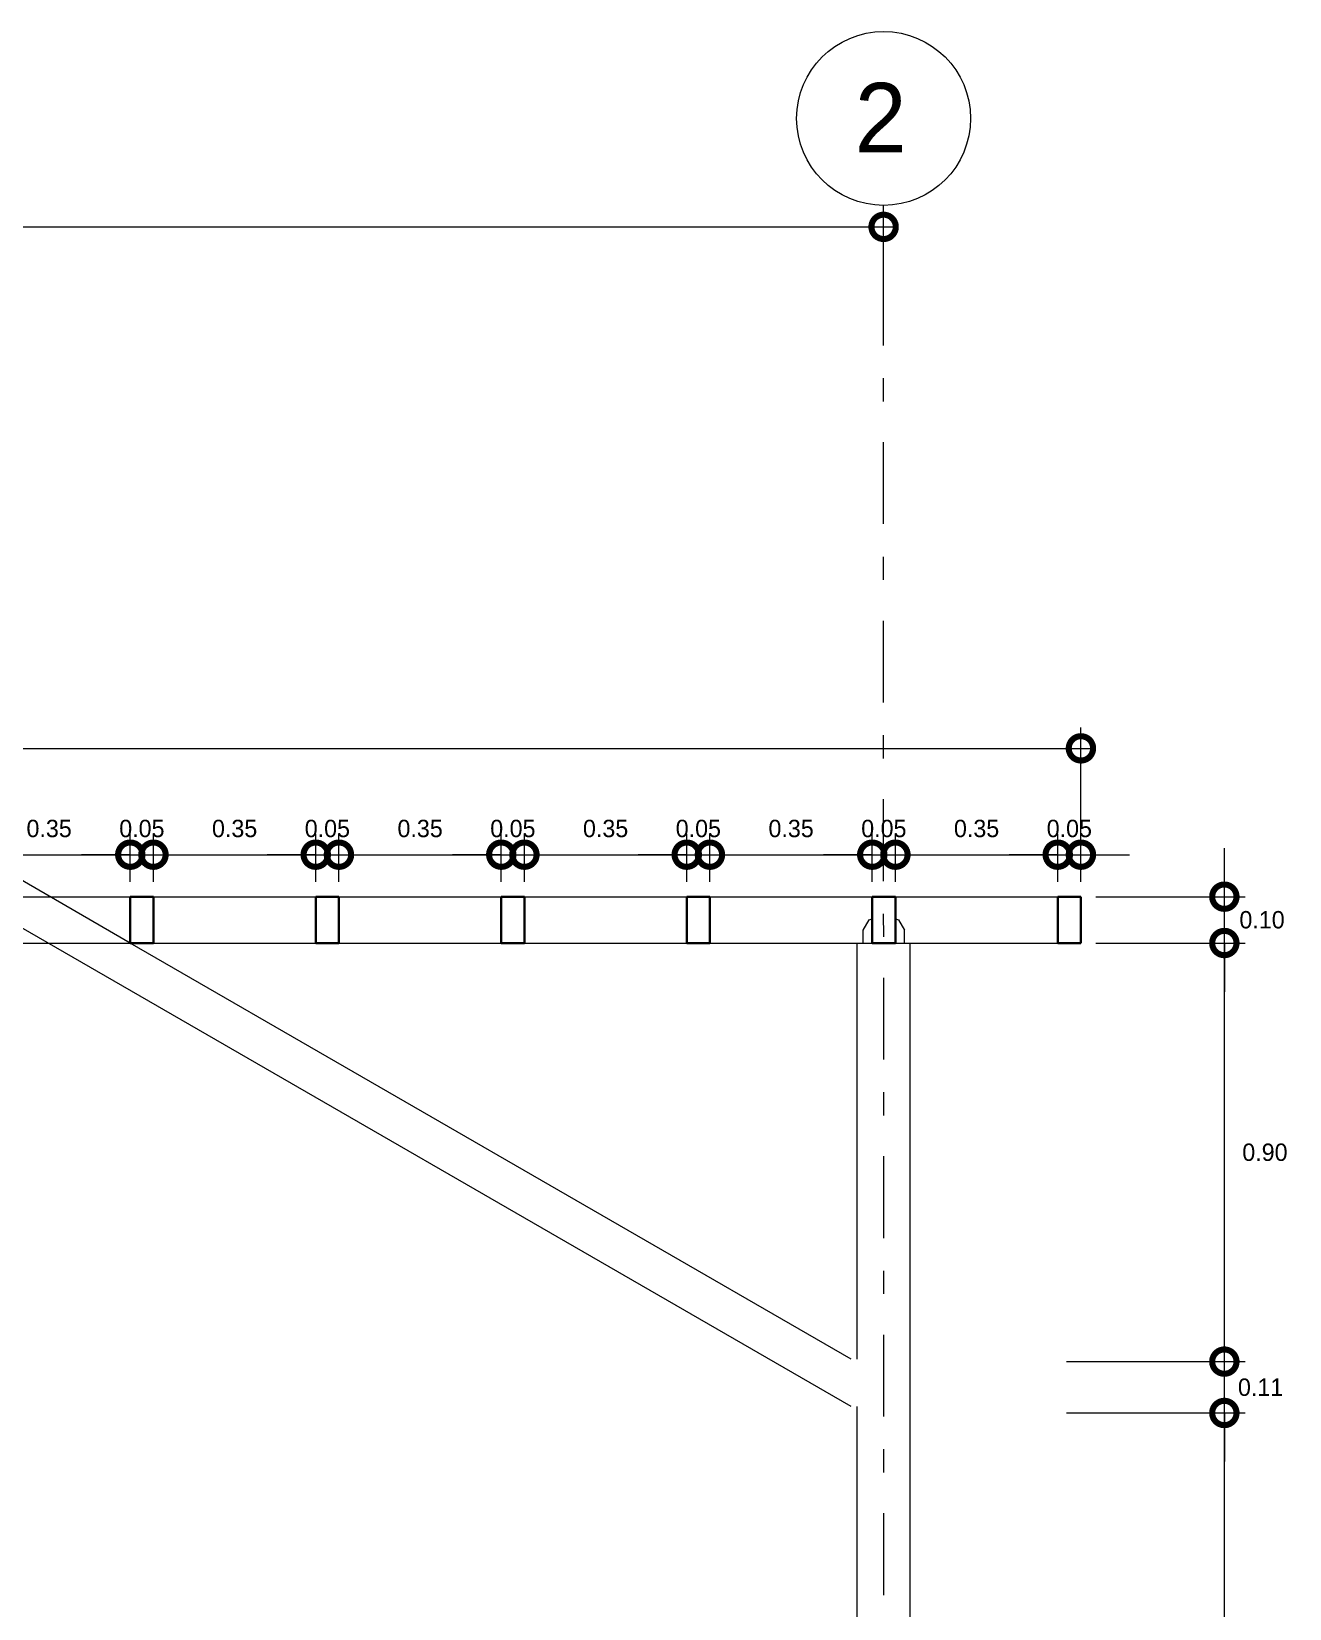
# Model space of a CAD drawing. Header units: metres. Extents: x -45.3 to -2.3, y -16.5 to 14.
# Drawn here: x -28.11 to -22.69, y -6.6 to 0.21 of the extents above; entities that cross this region are included whole.
import ezdxf

# ---------------------------------------------------------------- set-up
doc = ezdxf.new("R2010")
doc.units = ezdxf.units.M
doc.header["$MEASUREMENT"] = 0
doc.set_wipeout_variables(frame=1)
doc.linetypes.add('Punto & Raya', pattern=[0.335139, 0.176389, -0.088194, 0, -0.070556])
doc.linetypes.add('Wipeout_Contour', pattern=[1, 0, -1])
for name, color, linetype, lineweight in [('0_Pluma_Nº__1', 7, 'Continuous', 13), ('cotas', 7, 'Continuous', 5), ('EST _ Losas_Pluma_Nº__10', 132, 'Continuous', 15), ('EST _ Losas_Pluma_Nº__7', 7, 'Continuous', 35), ('INT _ Mobiliario_Pluma_Nº__90', 70, 'Continuous', 0)]:
    doc.layers.add(name, color=color, linetype=linetype, lineweight=lineweight)
doc.layers.add('EST _ Losas', color=7, linetype='Continuous')
doc.layers.add('Plancha', color=6, linetype='Continuous')
doc.layers.add('INT _ Mobiliario_Pluma_Nº__28', color=7, linetype='Continuous', lineweight=0, true_color=0x747474)
doc.styles.add('100', font='arial.ttf', dxfattribs={"height": 0.18})
doc.dimstyles.new('Copy of detalles menores', dxfattribs={"dimscale": 1.5, "dimtxt": 0.025, "dimasz": 0.07, "dimexe": 0.03, "dimexo": 0.0215, "dimgap": 0.025, "dimtad": 2, "dimtih": 1, "dimtoh": 1, "dimzin": 1, "dimdsep": 46, "dimtxsty": 'Standard', "dimblk": 'DOTSMALL', "dimcen": 0, "dimdle": 0.0175, "dimclrd": 10, "dimclre": 10, "dimclrt": 3, "dimazin": 0, "dimtfac": 1, "dimtix": 1, "dimtmove": 0, "dimatfit": 2, "dimldrblk": 'OBLIQUE', "dimfxl": 1, "dimlwd": 5, "dimlwe": 5, "dimarcsym": 0})

# ---------------------------------------------------------------- blocks, each defined once
blk = doc.blocks.new('_DOTSMALL')
at = {"color": 0, "linetype": 'ByBlock', "const_width": 0.5}
blk.add_lwpolyline([(-0.0625, 0, 1), (0.0625, 0, 1)], format="xyb", close=True, dxfattribs=at)
blk = doc.blocks.new('*D170')
at = {"layer": 'cotas', "color": 10, "lineweight": 5, "transparency": 16777216}
for p, q in [((-31.9768, -8.8478), (-31.9768, -8.7444)), ((-31.6268, -8.8478), (-31.6268, -8.7444)), ((-32.0031, -8.7894), (-31.6006, -8.7894))]:
    blk.add_line(p, q, dxfattribs=at)
at = {"layer": 'Defpoints', "color": 0, "transparency": 16777216}
for p in [(-31.6268, -8.7894), (-31.9768, -8.88), (-31.6268, -8.88)]:
    blk.add_point(p, dxfattribs=at)
at = {"layer": 'cotas', "color": 10, "lineweight": 5, "transparency": 16777216, "xscale": 0.105, "yscale": 0.105, "zscale": 0.105, "rotation": 180}
blk.add_blockref('_DOTSMALL', (-31.9768, -8.7894), dxfattribs=at)
at = {"layer": 'cotas', "color": 10, "lineweight": 5, "transparency": 16777216, "xscale": 0.105, "yscale": 0.105, "zscale": 0.105}
blk.add_blockref('_DOTSMALL', (-31.6268, -8.7894), dxfattribs=at)
at = {"layer": 'cotas', "color": 3, "transparency": 16777216, "insert": (-31.8018, -8.7331), "char_height": 0.0375, "attachment_point": 5}
blk.add_mtext('0.35', dxfattribs=at)
blk = doc.blocks.new('_Oblique')
at = {"color": 0, "linetype": 'ByBlock', "lineweight": -2}
blk.add_line((-0.5, -0.5), (0.5, 0.5), dxfattribs=at)
blk = doc.blocks.new('*D171')
at = {"layer": 'cotas', "color": 10, "lineweight": 5, "transparency": 16777216}
for p, q in [((-31.6268, -8.8478), (-31.6268, -8.7444)), ((-31.5768, -8.8478), (-31.5768, -8.7444)), ((-31.6268, -8.7894), (-31.7318, -8.7894)), ((-31.6268, -8.7894), (-31.5768, -8.7894)), ((-31.5768, -8.7894), (-31.4718, -8.7894))]:
    blk.add_line(p, q, dxfattribs=at)
at = {"layer": 'Defpoints', "color": 0, "transparency": 16777216}
for p in [(-31.5768, -8.7894), (-31.6268, -8.88), (-31.5768, -8.88)]:
    blk.add_point(p, dxfattribs=at)
at = {"layer": 'cotas', "color": 10, "lineweight": 5, "transparency": 16777216, "xscale": 0.105, "yscale": 0.105, "zscale": 0.105}
blk.add_blockref('_DOTSMALL', (-31.6268, -8.7894), dxfattribs=at)
at = {"layer": 'cotas', "color": 10, "lineweight": 5, "transparency": 16777216, "xscale": 0.105, "yscale": 0.105, "zscale": 0.105, "rotation": 180}
blk.add_blockref('_DOTSMALL', (-31.5768, -8.7894), dxfattribs=at)
at = {"layer": 'cotas', "color": 3, "transparency": 16777216, "insert": (-31.6018, -8.7331), "char_height": 0.0375, "attachment_point": 5}
blk.add_mtext('0.05', dxfattribs=at)
blk = doc.blocks.new('*D172')
at = {"layer": 'cotas', "color": 10, "lineweight": 5, "transparency": 16777216}
for p, q in [((-31.5768, -8.8478), (-31.5768, -8.7444)), ((-31.2268, -8.8478), (-31.2268, -8.7444)), ((-31.6031, -8.7894), (-31.2006, -8.7894))]:
    blk.add_line(p, q, dxfattribs=at)
at = {"layer": 'Defpoints', "color": 0, "transparency": 16777216}
for p in [(-31.2268, -8.7894), (-31.5768, -8.88), (-31.2268, -8.88)]:
    blk.add_point(p, dxfattribs=at)
at = {"layer": 'cotas', "color": 10, "lineweight": 5, "transparency": 16777216, "xscale": 0.105, "yscale": 0.105, "zscale": 0.105, "rotation": 180}
blk.add_blockref('_DOTSMALL', (-31.5768, -8.7894), dxfattribs=at)
at = {"layer": 'cotas', "color": 10, "lineweight": 5, "transparency": 16777216, "xscale": 0.105, "yscale": 0.105, "zscale": 0.105}
blk.add_blockref('_DOTSMALL', (-31.2268, -8.7894), dxfattribs=at)
at = {"layer": 'cotas', "color": 3, "transparency": 16777216, "insert": (-31.4018, -8.7331), "char_height": 0.0375, "attachment_point": 5}
blk.add_mtext('0.35', dxfattribs=at)
blk = doc.blocks.new('*D173')
at = {"layer": 'cotas', "color": 10, "lineweight": 5, "transparency": 16777216}
for p, q in [((-31.2268, -8.8478), (-31.2268, -8.7444)), ((-31.1768, -8.8478), (-31.1768, -8.7444)), ((-31.2268, -8.7894), (-31.3318, -8.7894)), ((-31.2268, -8.7894), (-31.1768, -8.7894)), ((-31.1768, -8.7894), (-31.0718, -8.7894))]:
    blk.add_line(p, q, dxfattribs=at)
at = {"layer": 'Defpoints', "color": 0, "transparency": 16777216}
for p in [(-31.1768, -8.7894), (-31.2268, -8.88), (-31.1768, -8.88)]:
    blk.add_point(p, dxfattribs=at)
at = {"layer": 'cotas', "color": 10, "lineweight": 5, "transparency": 16777216, "xscale": 0.105, "yscale": 0.105, "zscale": 0.105}
blk.add_blockref('_DOTSMALL', (-31.2268, -8.7894), dxfattribs=at)
at = {"layer": 'cotas', "color": 10, "lineweight": 5, "transparency": 16777216, "xscale": 0.105, "yscale": 0.105, "zscale": 0.105, "rotation": 180}
blk.add_blockref('_DOTSMALL', (-31.1768, -8.7894), dxfattribs=at)
at = {"layer": 'cotas', "color": 3, "transparency": 16777216, "insert": (-31.2018, -8.7331), "char_height": 0.0375, "attachment_point": 5}
blk.add_mtext('0.05', dxfattribs=at)
blk = doc.blocks.new('*D174')
at = {"layer": 'cotas', "color": 10, "lineweight": 5, "transparency": 16777216}
for p, q in [((-31.1768, -8.8478), (-31.1768, -8.7444)), ((-30.8268, -8.8478), (-30.8268, -8.7444)), ((-31.2031, -8.7894), (-30.8006, -8.7894))]:
    blk.add_line(p, q, dxfattribs=at)
at = {"layer": 'Defpoints', "color": 0, "transparency": 16777216}
for p in [(-30.8268, -8.7894), (-31.1768, -8.88), (-30.8268, -8.88)]:
    blk.add_point(p, dxfattribs=at)
at = {"layer": 'cotas', "color": 10, "lineweight": 5, "transparency": 16777216, "xscale": 0.105, "yscale": 0.105, "zscale": 0.105, "rotation": 180}
blk.add_blockref('_DOTSMALL', (-31.1768, -8.7894), dxfattribs=at)
at = {"layer": 'cotas', "color": 10, "lineweight": 5, "transparency": 16777216, "xscale": 0.105, "yscale": 0.105, "zscale": 0.105}
blk.add_blockref('_DOTSMALL', (-30.8268, -8.7894), dxfattribs=at)
at = {"layer": 'cotas', "color": 3, "transparency": 16777216, "insert": (-31.0018, -8.7331), "char_height": 0.0375, "attachment_point": 5}
blk.add_mtext('0.35', dxfattribs=at)
blk = doc.blocks.new('*D175')
at = {"layer": 'cotas', "color": 10, "lineweight": 5, "transparency": 16777216}
for p, q in [((-30.8268, -8.8478), (-30.8268, -8.7444)), ((-30.7768, -8.8478), (-30.7768, -8.7444)), ((-30.8268, -8.7894), (-30.9318, -8.7894)), ((-30.8268, -8.7894), (-30.7768, -8.7894)), ((-30.7768, -8.7894), (-30.6718, -8.7894))]:
    blk.add_line(p, q, dxfattribs=at)
at = {"layer": 'Defpoints', "color": 0, "transparency": 16777216}
for p in [(-30.7768, -8.7894), (-30.8268, -8.88), (-30.7768, -8.88)]:
    blk.add_point(p, dxfattribs=at)
at = {"layer": 'cotas', "color": 10, "lineweight": 5, "transparency": 16777216, "xscale": 0.105, "yscale": 0.105, "zscale": 0.105}
blk.add_blockref('_DOTSMALL', (-30.8268, -8.7894), dxfattribs=at)
at = {"layer": 'cotas', "color": 10, "lineweight": 5, "transparency": 16777216, "xscale": 0.105, "yscale": 0.105, "zscale": 0.105, "rotation": 180}
blk.add_blockref('_DOTSMALL', (-30.7768, -8.7894), dxfattribs=at)
at = {"layer": 'cotas', "color": 3, "transparency": 16777216, "insert": (-30.8018, -8.7331), "char_height": 0.0375, "attachment_point": 5}
blk.add_mtext('0.05', dxfattribs=at)
blk = doc.blocks.new('*D176')
at = {"layer": 'cotas', "color": 10, "lineweight": 5, "transparency": 16777216}
for p, q in [((-30.7768, -8.8478), (-30.7768, -8.7444)), ((-30.4268, -8.8478), (-30.4268, -8.7444)), ((-30.8031, -8.7894), (-30.4006, -8.7894))]:
    blk.add_line(p, q, dxfattribs=at)
at = {"layer": 'Defpoints', "color": 0, "transparency": 16777216}
for p in [(-30.4268, -8.7894), (-30.7768, -8.88), (-30.4268, -8.88)]:
    blk.add_point(p, dxfattribs=at)
at = {"layer": 'cotas', "color": 10, "lineweight": 5, "transparency": 16777216, "xscale": 0.105, "yscale": 0.105, "zscale": 0.105, "rotation": 180}
blk.add_blockref('_DOTSMALL', (-30.7768, -8.7894), dxfattribs=at)
at = {"layer": 'cotas', "color": 10, "lineweight": 5, "transparency": 16777216, "xscale": 0.105, "yscale": 0.105, "zscale": 0.105}
blk.add_blockref('_DOTSMALL', (-30.4268, -8.7894), dxfattribs=at)
at = {"layer": 'cotas', "color": 3, "transparency": 16777216, "insert": (-30.6018, -8.7331), "char_height": 0.0375, "attachment_point": 5}
blk.add_mtext('0.35', dxfattribs=at)
blk = doc.blocks.new('*D177')
at = {"layer": 'cotas', "color": 10, "lineweight": 5, "transparency": 16777216}
for p, q in [((-30.4268, -8.8478), (-30.4268, -8.7444)), ((-30.3768, -8.8478), (-30.3768, -8.7444)), ((-30.4268, -8.7894), (-30.5318, -8.7894)), ((-30.4268, -8.7894), (-30.3768, -8.7894)), ((-30.3768, -8.7894), (-30.2718, -8.7894))]:
    blk.add_line(p, q, dxfattribs=at)
at = {"layer": 'Defpoints', "color": 0, "transparency": 16777216}
for p in [(-30.3768, -8.7894), (-30.4268, -8.88), (-30.3768, -8.88)]:
    blk.add_point(p, dxfattribs=at)
at = {"layer": 'cotas', "color": 10, "lineweight": 5, "transparency": 16777216, "xscale": 0.105, "yscale": 0.105, "zscale": 0.105}
blk.add_blockref('_DOTSMALL', (-30.4268, -8.7894), dxfattribs=at)
at = {"layer": 'cotas', "color": 10, "lineweight": 5, "transparency": 16777216, "xscale": 0.105, "yscale": 0.105, "zscale": 0.105, "rotation": 180}
blk.add_blockref('_DOTSMALL', (-30.3768, -8.7894), dxfattribs=at)
at = {"layer": 'cotas', "color": 3, "transparency": 16777216, "insert": (-30.4018, -8.7331), "char_height": 0.0375, "attachment_point": 5}
blk.add_mtext('0.05', dxfattribs=at)
blk = doc.blocks.new('*D178')
at = {"layer": 'cotas', "color": 10, "lineweight": 5, "transparency": 16777216}
for p, q in [((-30.3768, -8.8478), (-30.3768, -8.7444)), ((-30.0268, -8.8478), (-30.0268, -8.7444)), ((-30.4031, -8.7894), (-30.0006, -8.7894))]:
    blk.add_line(p, q, dxfattribs=at)
at = {"layer": 'Defpoints', "color": 0, "transparency": 16777216}
for p in [(-30.0268, -8.7894), (-30.3768, -8.88), (-30.0268, -8.88)]:
    blk.add_point(p, dxfattribs=at)
at = {"layer": 'cotas', "color": 10, "lineweight": 5, "transparency": 16777216, "xscale": 0.105, "yscale": 0.105, "zscale": 0.105, "rotation": 180}
blk.add_blockref('_DOTSMALL', (-30.3768, -8.7894), dxfattribs=at)
at = {"layer": 'cotas', "color": 10, "lineweight": 5, "transparency": 16777216, "xscale": 0.105, "yscale": 0.105, "zscale": 0.105}
blk.add_blockref('_DOTSMALL', (-30.0268, -8.7894), dxfattribs=at)
at = {"layer": 'cotas', "color": 3, "transparency": 16777216, "insert": (-30.2018, -8.7331), "char_height": 0.0375, "attachment_point": 5}
blk.add_mtext('0.35', dxfattribs=at)
blk = doc.blocks.new('*D179')
at = {"layer": 'cotas', "color": 10, "lineweight": 5, "transparency": 16777216}
for p, q in [((-30.0268, -8.8478), (-30.0268, -8.7444)), ((-29.9768, -8.8478), (-29.9768, -8.7444)), ((-30.0268, -8.7894), (-30.1318, -8.7894)), ((-30.0268, -8.7894), (-29.9768, -8.7894)), ((-29.9768, -8.7894), (-29.8718, -8.7894))]:
    blk.add_line(p, q, dxfattribs=at)
at = {"layer": 'Defpoints', "color": 0, "transparency": 16777216}
for p in [(-29.9768, -8.7894), (-30.0268, -8.88), (-29.9768, -8.88)]:
    blk.add_point(p, dxfattribs=at)
at = {"layer": 'cotas', "color": 10, "lineweight": 5, "transparency": 16777216, "xscale": 0.105, "yscale": 0.105, "zscale": 0.105}
blk.add_blockref('_DOTSMALL', (-30.0268, -8.7894), dxfattribs=at)
at = {"layer": 'cotas', "color": 10, "lineweight": 5, "transparency": 16777216, "xscale": 0.105, "yscale": 0.105, "zscale": 0.105, "rotation": 180}
blk.add_blockref('_DOTSMALL', (-29.9768, -8.7894), dxfattribs=at)
at = {"layer": 'cotas', "color": 3, "transparency": 16777216, "insert": (-30.0018, -8.7331), "char_height": 0.0375, "attachment_point": 5}
blk.add_mtext('0.05', dxfattribs=at)
blk = doc.blocks.new('*D180')
at = {"layer": 'cotas', "color": 10, "lineweight": 5, "transparency": 16777216}
for p, q in [((-29.9768, -8.8478), (-29.9768, -8.7444)), ((-29.6268, -8.8478), (-29.6268, -8.7444)), ((-30.0031, -8.7894), (-29.6006, -8.7894))]:
    blk.add_line(p, q, dxfattribs=at)
at = {"layer": 'Defpoints', "color": 0, "transparency": 16777216}
for p in [(-29.6268, -8.7894), (-29.9768, -8.88), (-29.6268, -8.88)]:
    blk.add_point(p, dxfattribs=at)
at = {"layer": 'cotas', "color": 10, "lineweight": 5, "transparency": 16777216, "xscale": 0.105, "yscale": 0.105, "zscale": 0.105, "rotation": 180}
blk.add_blockref('_DOTSMALL', (-29.9768, -8.7894), dxfattribs=at)
at = {"layer": 'cotas', "color": 10, "lineweight": 5, "transparency": 16777216, "xscale": 0.105, "yscale": 0.105, "zscale": 0.105}
blk.add_blockref('_DOTSMALL', (-29.6268, -8.7894), dxfattribs=at)
at = {"layer": 'cotas', "color": 3, "transparency": 16777216, "insert": (-29.8018, -8.7331), "char_height": 0.0375, "attachment_point": 5}
blk.add_mtext('0.35', dxfattribs=at)
blk = doc.blocks.new('*D181')
at = {"layer": 'cotas', "color": 10, "lineweight": 5, "transparency": 16777216}
for p, q in [((-29.6268, -8.8478), (-29.6268, -8.7444)), ((-29.5768, -8.8478), (-29.5768, -8.7444)), ((-29.6268, -8.7894), (-29.7318, -8.7894)), ((-29.6268, -8.7894), (-29.5768, -8.7894)), ((-29.5768, -8.7894), (-29.4718, -8.7894))]:
    blk.add_line(p, q, dxfattribs=at)
at = {"layer": 'Defpoints', "color": 0, "transparency": 16777216}
for p in [(-29.5768, -8.7894), (-29.6268, -8.88), (-29.5768, -8.88)]:
    blk.add_point(p, dxfattribs=at)
at = {"layer": 'cotas', "color": 10, "lineweight": 5, "transparency": 16777216, "xscale": 0.105, "yscale": 0.105, "zscale": 0.105}
blk.add_blockref('_DOTSMALL', (-29.6268, -8.7894), dxfattribs=at)
at = {"layer": 'cotas', "color": 10, "lineweight": 5, "transparency": 16777216, "xscale": 0.105, "yscale": 0.105, "zscale": 0.105, "rotation": 180}
blk.add_blockref('_DOTSMALL', (-29.5768, -8.7894), dxfattribs=at)
at = {"layer": 'cotas', "color": 3, "transparency": 16777216, "insert": (-29.6018, -8.7331), "char_height": 0.0375, "attachment_point": 5}
blk.add_mtext('0.05', dxfattribs=at)
blk = doc.blocks.new('*D182')
at = {"layer": 'cotas', "color": 10, "lineweight": 5, "transparency": 16777216}
for p, q in [((-37.6268, -8.8478), (-37.6268, -8.515)), ((-29.5768, -8.8478), (-29.5768, -8.515)), ((-37.6531, -8.56), (-29.5506, -8.56))]:
    blk.add_line(p, q, dxfattribs=at)
at = {"layer": 'Defpoints', "color": 0, "transparency": 16777216}
for p in [(-29.5768, -8.56), (-37.6268, -8.88), (-29.5768, -8.88)]:
    blk.add_point(p, dxfattribs=at)
at = {"layer": 'cotas', "color": 10, "lineweight": 5, "transparency": 16777216, "xscale": 0.105, "yscale": 0.105, "zscale": 0.105, "rotation": 180}
blk.add_blockref('_DOTSMALL', (-37.6268, -8.56), dxfattribs=at)
at = {"layer": 'cotas', "color": 10, "lineweight": 5, "transparency": 16777216, "xscale": 0.105, "yscale": 0.105, "zscale": 0.105}
blk.add_blockref('_DOTSMALL', (-29.5768, -8.56), dxfattribs=at)
at = {"layer": 'cotas', "color": 3, "transparency": 16777216, "insert": (-33.6018, -8.5037), "char_height": 0.0375, "attachment_point": 5}
blk.add_mtext('8.05', dxfattribs=at)
blk = doc.blocks.new('*D189')
at = {"layer": 'cotas', "color": 10, "lineweight": 5, "transparency": 16777216}
for p, q in [((-29.2675, -12.5965), (-29.2675, -9.9677)), ((-29.6079, -9.9939), (-29.2225, -9.9939)), ((-29.5401, -12.5702), (-29.2225, -12.5702))]:
    blk.add_line(p, q, dxfattribs=at)
at = {"layer": 'Defpoints', "color": 0, "transparency": 16777216}
for p in [(-29.6402, -9.9939), (-29.2675, -9.9939), (-29.5723, -12.5702)]:
    blk.add_point(p, dxfattribs=at)
at = {"layer": 'cotas', "color": 10, "lineweight": 5, "transparency": 16777216, "xscale": 0.105, "yscale": 0.105, "zscale": 0.105}
for p, rotation in [((-29.2675, -9.9939), 90), ((-29.2675, -12.5702), 270)]:
    blk.add_blockref('_DOTSMALL', p, dxfattribs=dict(at, rotation=rotation))
at = {"layer": 'cotas', "color": 3, "transparency": 16777216, "insert": (-29.1737, -11.2821), "char_height": 0.0375, "attachment_point": 5}
blk.add_mtext('2.58', dxfattribs=at)
blk = doc.blocks.new('*D190')
at = {"layer": 'cotas', "color": 10, "lineweight": 5, "transparency": 16777216}
for p, q in [((-29.2675, -9.8831), (-29.2675, -9.7781)), ((-29.6079, -9.8831), (-29.2225, -9.8831)), ((-29.2675, -9.9939), (-29.2675, -9.8831)), ((-29.6079, -9.9939), (-29.2225, -9.9939)), ((-29.2675, -9.9939), (-29.2675, -10.0989))]:
    blk.add_line(p, q, dxfattribs=at)
at = {"layer": 'Defpoints', "color": 0, "transparency": 16777216}
for p in [(-29.6402, -9.8831), (-29.2675, -9.8831), (-29.6402, -9.9939)]:
    blk.add_point(p, dxfattribs=at)
at = {"layer": 'cotas', "color": 10, "lineweight": 5, "transparency": 16777216, "xscale": 0.105, "yscale": 0.105, "zscale": 0.105}
for p, rotation in [((-29.2675, -9.8831), 270), ((-29.2675, -9.9939), 90)]:
    blk.add_blockref('_DOTSMALL', p, dxfattribs=dict(at, rotation=rotation))
at = {"layer": 'cotas', "color": 3, "transparency": 16777216, "insert": (-29.1894, -9.9385), "char_height": 0.0375, "attachment_point": 5}
blk.add_mtext('0.11', dxfattribs=at)
blk = doc.blocks.new('*D191')
at = {"layer": 'cotas', "color": 10, "lineweight": 5, "transparency": 16777216}
for p, q in [((-29.5446, -8.98), (-29.2225, -8.98)), ((-29.2675, -9.9093), (-29.2675, -8.9538)), ((-29.6079, -9.8831), (-29.2225, -9.8831))]:
    blk.add_line(p, q, dxfattribs=at)
at = {"layer": 'Defpoints', "color": 0, "transparency": 16777216}
for p in [(-29.5768, -8.98), (-29.2675, -8.98), (-29.6402, -9.8831)]:
    blk.add_point(p, dxfattribs=at)
at = {"layer": 'cotas', "color": 10, "lineweight": 5, "transparency": 16777216, "xscale": 0.105, "yscale": 0.105, "zscale": 0.105}
for p, rotation in [((-29.2675, -8.98), 90), ((-29.2675, -9.8831), 270)]:
    blk.add_blockref('_DOTSMALL', p, dxfattribs=dict(at, rotation=rotation))
at = {"layer": 'cotas', "color": 3, "transparency": 16777216, "insert": (-29.18, -9.4316), "char_height": 0.0375, "attachment_point": 5}
blk.add_mtext('0.90', dxfattribs=at)
blk = doc.blocks.new('*D192')
at = {"layer": 'cotas', "color": 10, "lineweight": 5, "transparency": 16777216}
for p, q in [((-29.2675, -8.88), (-29.2675, -8.775)), ((-29.5446, -8.88), (-29.2225, -8.88)), ((-29.2675, -8.98), (-29.2675, -8.88)), ((-29.5446, -8.98), (-29.2225, -8.98)), ((-29.2675, -8.98), (-29.2675, -9.085))]:
    blk.add_line(p, q, dxfattribs=at)
at = {"layer": 'Defpoints', "color": 0, "transparency": 16777216}
for p in [(-29.5768, -8.88), (-29.2675, -8.88), (-29.5768, -8.98)]:
    blk.add_point(p, dxfattribs=at)
at = {"layer": 'cotas', "color": 10, "lineweight": 5, "transparency": 16777216, "xscale": 0.105, "yscale": 0.105, "zscale": 0.105}
for p, rotation in [((-29.2675, -8.88), 270), ((-29.2675, -8.98), 90)]:
    blk.add_blockref('_DOTSMALL', p, dxfattribs=dict(at, rotation=rotation))
at = {"layer": 'cotas', "color": 3, "transparency": 16777216, "insert": (-29.1862, -8.93), "char_height": 0.0375, "attachment_point": 5}
blk.add_mtext('0.10', dxfattribs=at)
blk = doc.blocks.new('*D193')
at = {"layer": 'cotas', "color": 10, "lineweight": 5, "transparency": 16777216}
for p, q in [((-37.2023, -7.6443), (-37.2023, -7.3905)), ((-30.0023, -7.6438), (-30.0023, -7.3899)), ((-37.2285, -7.4355), (-29.976, -7.4349))]:
    blk.add_line(p, q, dxfattribs=at)
at = {"layer": 'Defpoints', "color": 0, "transparency": 16777216}
for p in [(-30.0023, -7.4349), (-37.2023, -7.6765), (-30.0023, -7.676)]:
    blk.add_point(p, dxfattribs=at)
at = {"layer": 'cotas', "color": 10, "lineweight": 5, "transparency": 16777216, "xscale": 0.105, "yscale": 0.105, "zscale": 0.105}
for p, rotation in [((-37.2023, -7.4355), 180.0041175390452), ((-30.0023, -7.4349), 0.004117539045159716)]:
    blk.add_blockref('_DOTSMALL', p, dxfattribs=dict(at, rotation=rotation))
at = {"layer": 'cotas', "color": 3, "transparency": 16777216, "insert": (-33.6023, -7.3789), "char_height": 0.0375, "attachment_point": 5}
blk.add_mtext('7.20', dxfattribs=at)
blk = doc.blocks.new('A$C82044ca7')
at = {"layer": 'EST _ Losas_Pluma_Nº__10', "linetype": 'Continuous', "lineweight": 15}
blk.add_line((6.5349, 4.973), (6.7117, 4.973), dxfattribs=at)
at = {"layer": 'INT _ Mobiliario_Pluma_Nº__28', "color": 8, "linetype": 'Continuous', "lineweight": 0, "true_color": 0x747474}
for p, q in [((8.4527, 4.873), (8.4562, 4.873)), ((8.4527, 3.9754), (8.4527, 4.873)), ((8.4562, 4.873), (8.4661, 4.873)), ((8.5536, 4.873), (8.5636, 4.873)), ((8.5636, 4.873), (8.567, 4.873)), ((8.567, 1.2929), (8.567, 4.873)), ((8.4527, 1.2929), (8.4527, 3.8728))]:
    blk.add_line(p, q, dxfattribs=at)
at = {"layer": 'INT _ Mobiliario_Pluma_Nº__90', "linetype": 'Continuous', "lineweight": 0}
for p, q in [((8.4654, 4.873), (8.4654, 4.9009)), ((8.5543, 4.873), (8.5543, 4.9009))]:
    blk.add_line(p, q, dxfattribs=at)
at = {"layer": 'Plancha', "color": 6, "lineweight": 0}
blk.add_circle((8.5094, 6.652), 0.1875, dxfattribs=at)
at = {"color": 244, "insert": (8.4473, 6.5787), "char_height": 0.15, "attachment_point": 7, "style": '100'}
blk.add_mtext('\\A1;{\\fCentury Gothic|b0|i0|c0|p34;2\\fArial|b0|i0|c238|p34; }', dxfattribs=at)
at = {"layer": 'cotas'}
dim = blk.add_aligned_dim(p1=(1.3094, 6.1765), p2=(8.5094, 6.177), distance=0.2411, dimstyle='Copy of detalles menores', dxfattribs=at)
dim.commit()
dim.dimension.update_dxf_attribs({"geometry": '*D193', "text_midpoint": (4.9094, 6.4741), "insert": (38.5117, 13.853)})
for base, p1, p2, picture, middle in [((9.2442, 3.9699), (8.8715, 3.8591), (8.8715, 3.9699), '*D190', (9.3223, 3.9145)), ((9.2442, 3.8591), (8.9393, 1.2828), (8.8715, 3.8591), '*D189', (9.3379, 2.571))]:
    dim = blk.add_linear_dim(base=base, p1=p1, p2=p2, angle=270, dimstyle='Copy of detalles menores', dxfattribs=at)
    dim.commit()
    dim.dimension.update_dxf_attribs({"geometry": picture, "text_midpoint": middle, "insert": (38.5117, 13.853)})
at = {"color": 254, "linetype": 'Wipeout_Contour', "lineweight": 0, "ltscale": 115.201481}
blk.add_wipeout([(6.9349, 4.873), (6.9349, 4.973), (6.8849, 4.973), (6.8849, 4.873)], dxfattribs=at).dxf.layer = 'EST _ Losas'
at = {"color": 254, "linetype": 'Wipeout_Contour', "lineweight": 0, "ltscale": 113.643848}
blk.add_wipeout([(7.3349, 4.873), (7.3349, 4.973), (7.2849, 4.973), (7.2849, 4.873)], dxfattribs=at).dxf.layer = 'EST _ Losas'
at = {"color": 254, "linetype": 'Wipeout_Contour', "lineweight": 0, "ltscale": 112.087407}
blk.add_wipeout([(7.7349, 4.873), (7.7349, 4.973), (7.6849, 4.973), (7.6849, 4.873)], dxfattribs=at).dxf.layer = 'EST _ Losas'
at = {"color": 254, "linetype": 'Wipeout_Contour', "lineweight": 0, "ltscale": 110.53221}
blk.add_wipeout([(8.1349, 4.873), (8.1349, 4.973), (8.0849, 4.973), (8.0849, 4.873)], dxfattribs=at).dxf.layer = 'EST _ Losas'
at = {"color": 254, "linetype": 'Wipeout_Contour', "lineweight": 0, "ltscale": 108.97831}
blk.add_wipeout([(8.5349, 4.873), (8.5349, 4.973), (8.4849, 4.973), (8.4849, 4.873)], dxfattribs=at).dxf.layer = 'EST _ Losas'
at = {"color": 254, "linetype": 'Wipeout_Contour', "lineweight": 0, "ltscale": 107.425763}
blk.add_wipeout([(8.9349, 4.873), (8.9349, 4.973), (8.8849, 4.973), (8.8849, 4.873)], dxfattribs=at).dxf.layer = 'EST _ Losas'
at = {"layer": '0_Pluma_Nº__1', "color": 251, "linetype": 'Punto & Raya', "true_color": 0x626364}
blk.add_line((8.5099, 0), (8.5094, 6.4645), dxfattribs=at)
at = {"layer": 'EST _ Losas_Pluma_Nº__10', "linetype": 'Continuous', "lineweight": 15}
for p, q in [((6.7042, 4.973), (6.8849, 4.973)), ((6.9349, 4.973), (7.2849, 4.973)), ((7.3349, 4.973), (7.6849, 4.973)), ((7.7349, 4.973), (8.0849, 4.973)), ((8.1349, 4.973), (8.4849, 4.973)), ((8.5349, 4.973), (8.8849, 4.973)), ((6.5349, 4.873), (6.8849, 4.873)), ((6.8774, 4.873), (6.8849, 4.873)), ((6.9349, 4.873), (7.2849, 4.873)), ((7.3349, 4.873), (7.6849, 4.873)), ((7.7349, 4.873), (8.0849, 4.873)), ((8.1349, 4.873), (8.4527, 4.873)), ((8.567, 4.873), (8.8849, 4.873))]:
    blk.add_line(p, q, dxfattribs=at)
at = {"layer": 'EST _ Losas_Pluma_Nº__7', "color": 7, "linetype": 'Continuous', "lineweight": 35}
for p, q in [((6.8849, 4.973), (6.8849, 4.873)), ((6.9349, 4.973), (6.8849, 4.973)), ((6.9349, 4.973), (6.9349, 4.873)), ((7.2849, 4.973), (7.2849, 4.873)), ((7.3349, 4.973), (7.2849, 4.973)), ((7.3349, 4.973), (7.3349, 4.873)), ((7.7349, 4.973), (7.6849, 4.973)), ((7.6849, 4.973), (7.6849, 4.873)), ((7.7349, 4.973), (7.7349, 4.873)), ((8.1349, 4.973), (8.0849, 4.973)), ((8.0849, 4.973), (8.0849, 4.873)), ((8.1349, 4.973), (8.1349, 4.873)), ((8.4849, 4.973), (8.4849, 4.873)), ((8.5349, 4.973), (8.4849, 4.973)), ((8.5349, 4.973), (8.5349, 4.873)), ((8.8849, 4.973), (8.8849, 4.873)), ((8.9349, 4.973), (8.8849, 4.973)), ((8.9349, 4.973), (8.9349, 4.873)), ((6.9349, 4.873), (6.8849, 4.873)), ((7.3349, 4.873), (7.2849, 4.873)), ((7.7349, 4.873), (7.6849, 4.873)), ((8.1349, 4.873), (8.0849, 4.873)), ((8.5349, 4.873), (8.4849, 4.873)), ((8.9349, 4.873), (8.8849, 4.873))]:
    blk.add_line(p, q, dxfattribs=at)
at = {"layer": 'INT _ Mobiliario_Pluma_Nº__28', "color": 8, "linetype": 'Continuous', "lineweight": 0, "true_color": 0x747474}
for p, q in [((8.4661, 4.873), (8.4813, 4.873)), ((8.4813, 4.873), (8.4849, 4.873)), ((8.5349, 4.873), (8.5384, 4.873)), ((8.5384, 4.873), (8.5536, 4.873))]:
    blk.add_line(p, q, dxfattribs=at)
at = {"layer": 'INT _ Mobiliario_Pluma_Nº__90', "linetype": 'Continuous', "lineweight": 0}
for p, q in [((6.8849, 4.873), (4.9099, 6.0133)), ((8.4395, 3.8728), (6.5349, 4.9724)), ((8.4654, 4.9009), (8.4784, 4.9231)), ((8.4784, 4.9231), (8.4849, 4.925)), ((8.5349, 4.925), (8.5413, 4.9231)), ((8.5413, 4.9231), (8.5543, 4.9009)), ((8.4395, 3.9754), (6.8849, 4.873))]:
    blk.add_line(p, q, dxfattribs=at)
at = {"layer": 'cotas'}
for base, p1, p2, picture, middle in [((8.9349, 5.2931), (0.8849, 4.973), (8.9349, 4.973), '*D182', (4.9099, 5.3493)), ((6.8849, 5.0637), (6.5349, 4.973), (6.8849, 4.973), '*D170', (6.7099, 5.1199)), ((6.9349, 5.0637), (6.8849, 4.973), (6.9349, 4.973), '*D171', (6.9099, 5.1199)), ((7.2849, 5.0637), (6.9349, 4.973), (7.2849, 4.973), '*D172', (7.1099, 5.1199)), ((7.3349, 5.0637), (7.2849, 4.973), (7.3349, 4.973), '*D173', (7.3099, 5.1199)), ((7.6849, 5.0637), (7.3349, 4.973), (7.6849, 4.973), '*D174', (7.5099, 5.1199)), ((7.7349, 5.0637), (7.6849, 4.973), (7.7349, 4.973), '*D175', (7.7099, 5.1199)), ((8.0849, 5.0637), (7.7349, 4.973), (8.0849, 4.973), '*D176', (7.9099, 5.1199)), ((8.1349, 5.0637), (8.0849, 4.973), (8.1349, 4.973), '*D177', (8.1099, 5.1199)), ((8.4849, 5.0637), (8.1349, 4.973), (8.4849, 4.973), '*D178', (8.3099, 5.1199)), ((8.5349, 5.0637), (8.4849, 4.973), (8.5349, 4.973), '*D179', (8.5099, 5.1199)), ((8.8849, 5.0637), (8.5349, 4.973), (8.8849, 4.973), '*D180', (8.7099, 5.1199)), ((8.9349, 5.0637), (8.8849, 4.973), (8.9349, 4.973), '*D181', (8.9099, 5.1199))]:
    dim = blk.add_linear_dim(base=base, p1=p1, p2=p2, dimstyle='Copy of detalles menores', dxfattribs=at)
    dim.commit()
    dim.dimension.update_dxf_attribs({"geometry": picture, "text_midpoint": middle, "insert": (38.5117, 13.853)})
for base, p1, p2, picture, middle in [((9.2442, 4.973), (8.9349, 4.873), (8.9349, 4.973), '*D192', (9.3254, 4.923)), ((9.2442, 4.873), (8.8715, 3.9699), (8.9349, 4.873), '*D191', (9.3317, 4.4215))]:
    dim = blk.add_linear_dim(base=base, p1=p1, p2=p2, angle=270, dimstyle='Copy of detalles menores', dxfattribs=at)
    dim.commit()
    dim.dimension.update_dxf_attribs({"geometry": picture, "text_midpoint": middle, "insert": (38.5117, 13.853)})

msp = doc.modelspace()

# ---------------------------------------------------------------- block references
at = {"xscale": 2, "yscale": 2, "zscale": 2}
msp.add_blockref('A$C82044ca7', (-41.4577, -13.4731), dxfattribs=at)

doc.saveas('drawing.dxf')
